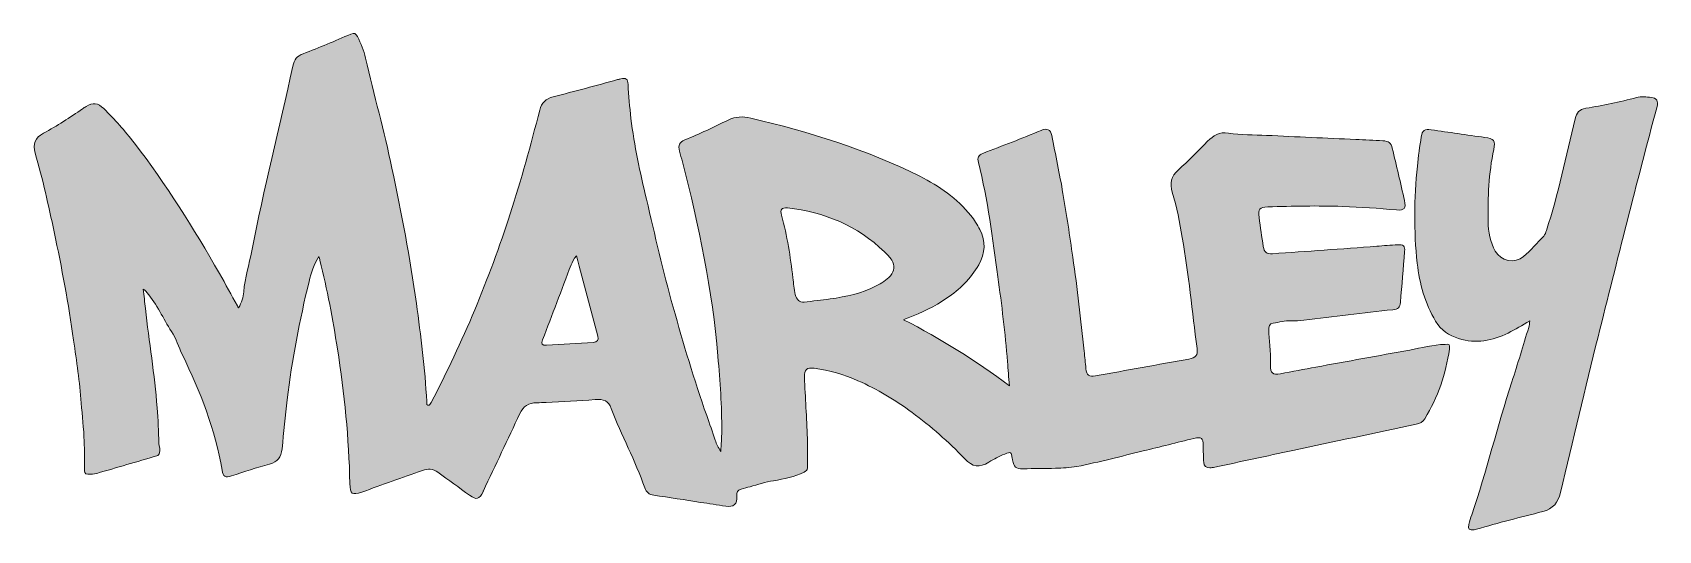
# Model space of a CAD drawing. Extents: x 554 to 1320, y -1319 to -568.
# Drawn here: x 554 to 1319, y -1319 to -1085 of the extents above; entities that cross this region are included whole.
import ezdxf

# ---------------------------------------------------------------- set-up
doc = ezdxf.new("R2010")
doc.units = 0
doc.header["$MEASUREMENT"] = 0
doc.layers.add('Layer 1', color=7, linetype='Continuous')

# ---------------------------------------------------------------- blocks, each defined once
blk = doc.blocks.new('block 5')
at = {"layer": 'Layer 1', "true_color": 0x5fb848}
h = blk.add_hatch(color=85, dxfattribs=at)
h.dxf.hatch_style = 2
edge = h.paths.add_edge_path()
edge.add_spline(control_points=[(605.97, -1205.74), (606.32, -1208.88), (606.63, -1211.86), (606.96, -1214.83), (608.69, -1230.41), (611.24, -1245.89), (612.49, -1261.52), (612.94, -1267.11), (613.13, -1272.72), (613.34, -1278.33), (613.4, -1279.79), (614.04, -1281.2), (613.59, -1282.73), (613.36, -1283.52), (613.06, -1283.93), (612.29, -1284.15), (602.88, -1286.9), (593.5, -1289.7), (584.08, -1292.39), (582.75, -1292.78), (581.28, -1292.74), (579.88, -1292.78), (578.26, -1292.82), (578.27, -1291.54), (578.26, -1290.45), (578.2, -1286.06), (578.3, -1281.66), (578.15, -1277.28), (577.94, -1271.28), (577.21, -1265.32), (576.77, -1259.34), (576.04, -1249.42), (574.54, -1239.61), (573.17, -1229.78), (570.8, -1212.66), (567.61, -1195.68), (564.02, -1178.77), (561.39, -1166.35), (558.62, -1153.97), (555.12, -1141.75), (553.85, -1137.31), (555.03, -1134.56), (559.04, -1132.37), (565.38, -1128.89), (571.42, -1124.92), (577.4, -1120.87), (577.93, -1120.5), (578.47, -1120.14), (579.02, -1119.81), (582.35, -1117.81), (584.57, -1118.06), (587.36, -1120.78), (592.54, -1125.84), (597.31, -1131.27), (601.74, -1137), (616.73, -1156.39), (629.59, -1177.18), (641.78, -1198.4), (644.67, -1203.43), (647.39, -1208.55), (650.19, -1213.63), (650.34, -1213.9), (650.54, -1214.15), (650.79, -1214.52), (652.24, -1212.11), (652.96, -1209.58), (653.17, -1206.97), (653.69, -1200.37), (655.76, -1194.09), (657, -1187.64), (662.62, -1158.52), (670.05, -1129.8), (676.29, -1100.83), (676.98, -1097.65), (678.21, -1096.08), (681.2, -1094.95), (688.73, -1092.1), (696.14, -1088.93), (703.53, -1085.73), (705.25, -1084.98), (705.98, -1085.47), (706.69, -1086.9), (708.3, -1090.13), (709.66, -1093.43), (710.49, -1096.99), (714.53, -1114.31), (719.24, -1131.47), (722.92, -1148.88), (727.37, -1169.95), (731.43, -1191.09), (734.39, -1212.43), (736.52, -1227.77), (738.43, -1243.13), (739.29, -1258.6), (739.32, -1259.16), (738.96, -1260.05), (739.83, -1260.26), (740.68, -1260.46), (741, -1259.72), (741.34, -1259.07), (756.33, -1230.59), (768.61, -1200.96), (778.53, -1170.36), (783.76, -1154.23), (788.19, -1137.87), (792.45, -1121.46), (793.34, -1118.03), (795.29, -1116.13), (798.77, -1115.25), (808.89, -1112.68), (818.95, -1109.87), (829.03, -1107.16), (829.53, -1107.03), (830.02, -1106.88), (830.53, -1106.77), (833.02, -1106.18), (833.85, -1106.81), (833.98, -1109.38), (834.27, -1114.73), (834.69, -1120.06), (835.34, -1125.38), (836.91, -1138.2), (839.61, -1150.81), (842.6, -1163.35), (846.65, -1180.34), (850.46, -1197.4), (855.19, -1214.2), (860, -1231.31), (864.99, -1248.38), (870.96, -1265.15), (872.34, -1269.03), (873.68, -1272.93), (875.01, -1276.84), (875.59, -1278.56), (876.37, -1280.18), (877.63, -1282.06), (877.78, -1278.69), (878.02, -1275.68), (878.03, -1272.67), (878.11, -1260.86), (877.24, -1249.1), (876.25, -1237.33), (873.62, -1206.28), (867.35, -1175.92), (859.53, -1145.84), (859.09, -1144.15), (858.59, -1142.48), (858.17, -1140.79), (857.48, -1138.02), (858.09, -1136.62), (860.7, -1135.53), (867.61, -1132.66), (874.38, -1129.48), (881.08, -1126.15), (884.46, -1124.47), (888.08, -1124.37), (891.67, -1125.23), (919.08, -1131.73), (945.9, -1139.96), (971.19, -1152.61), (980.4, -1157.21), (988.69, -1163.06), (995.26, -1171.11), (996.9, -1173.12), (998.14, -1175.38), (999.37, -1177.66), (1002.41, -1183.3), (1001.98, -1188.77), (998.92, -1194.25), (995.24, -1200.84), (989.96, -1205.85), (983.8, -1210.04), (978.17, -1213.88), (972.07, -1216.77), (965.73, -1219.22), (965.14, -1219.45), (964.55, -1219.69), (963.53, -1220.09), (981.1, -1229.09), (997.47, -1239.35), (1013.35, -1251.17), (1013.02, -1247.11), (1012.74, -1243.49), (1012.45, -1239.86), (1011.39, -1226.49), (1009.74, -1213.17), (1007.91, -1199.88), (1005.43, -1181.87), (1003.23, -1163.81), (998.79, -1146.13), (998.2, -1143.76), (998.7, -1142.74), (1000.89, -1141.86), (1009.98, -1138.21), (1019.22, -1134.94), (1028.22, -1131.05), (1031.04, -1129.82), (1032.77, -1130.73), (1033.28, -1133.39), (1035.05, -1142.5), (1036.97, -1151.58), (1038.54, -1160.73), (1040.26, -1170.68), (1041.71, -1180.68), (1043.18, -1190.68), (1045.32, -1205.36), (1046.81, -1220.13), (1048.5, -1234.86), (1048.82, -1237.62), (1049.09, -1240.38), (1049.36, -1243.14), (1049.67, -1246.24), (1050.8, -1247.09), (1053.81, -1246.55), (1068.46, -1243.89), (1083.12, -1241.25), (1097.77, -1238.62), (1101.06, -1238.03), (1102.07, -1236.86), (1101.64, -1233.62), (1099.34, -1216.23), (1097.64, -1198.75), (1094.66, -1181.46), (1093.42, -1174.3), (1092.16, -1167.09), (1089.97, -1160.13), (1088.67, -1155.99), (1089.43, -1152.7), (1092.74, -1149.7), (1097.51, -1145.36), (1102.07, -1140.78), (1106.6, -1136.18), (1109.34, -1133.41), (1111.95, -1131.62), (1116.39, -1132.35), (1122.27, -1133.3), (1128.34, -1133.1), (1134.34, -1133.38), (1148.32, -1134.03), (1162.3, -1134.67), (1176.28, -1135.32), (1180.54, -1135.52), (1184.79, -1135.72), (1189.04, -1135.93), (1191.66, -1136.06), (1192.88, -1136.94), (1193.47, -1139.41), (1195.41, -1147.62), (1197.34, -1155.84), (1199.19, -1164.08), (1200.01, -1167.74), (1199.19, -1168.77), (1195.4, -1168.45), (1186.98, -1167.73), (1178.56, -1167.1), (1170.1, -1166.81), (1158.35, -1166.41), (1146.61, -1166.65), (1134.87, -1167.01), (1130.93, -1167.14), (1130.28, -1167.98), (1130.79, -1171.94), (1131.37, -1176.55), (1132.06, -1181.14), (1132.78, -1185.72), (1133.17, -1188.26), (1134.37, -1189.24), (1137.09, -1189.06), (1145.2, -1188.55), (1153.31, -1187.95), (1161.41, -1187.36), (1169.65, -1186.77), (1177.89, -1186.15), (1186.12, -1185.54), (1189.4, -1185.3), (1192.68, -1185), (1195.96, -1184.82), (1198.69, -1184.67), (1199.45, -1185.38), (1199.25, -1188.02), (1198.64, -1195.99), (1197.97, -1203.96), (1197.27, -1211.93), (1197.05, -1214.45), (1196.25, -1215.08), (1193.72, -1215.38), (1179.75, -1217.01), (1165.79, -1218.68), (1151.82, -1220.3), (1149.84, -1220.53), (1147.83, -1220.7), (1145.84, -1220.61), (1142.96, -1220.48), (1140.24, -1221.4), (1137.43, -1221.67), (1135.56, -1221.85), (1135.27, -1223.55), (1135.33, -1225.09), (1135.44, -1227.67), (1135.64, -1230.24), (1135.89, -1232.81), (1136.18, -1235.71), (1136.21, -1238.61), (1136.16, -1241.51), (1136.1, -1245.25), (1137.13, -1246.19), (1140.79, -1245.51), (1146.38, -1244.49), (1151.95, -1243.41), (1157.53, -1242.39), (1172.24, -1239.71), (1186.95, -1237.04), (1201.66, -1234.36), (1207.18, -1233.35), (1212.62, -1231.92), (1218.26, -1231.7), (1220.54, -1231.61), (1220.61, -1231.63), (1220.3, -1233.9), (1218.7, -1245.62), (1214.87, -1256.55), (1208.77, -1266.69), (1207.83, -1268.26), (1206.42, -1268.95), (1204.69, -1269.31), (1185.33, -1273.4), (1165.97, -1277.51), (1146.61, -1281.63), (1134.38, -1284.24), (1122.16, -1286.88), (1109.93, -1289.49), (1109.18, -1289.65), (1108.4, -1289.74), (1107.64, -1289.76), (1105.96, -1289.81), (1104.89, -1288.98), (1104.77, -1287.29), (1104.6, -1284.65), (1104.53, -1282.01), (1104.48, -1279.36), (1104.42, -1275.71), (1103.75, -1275.11), (1100.17, -1275.97), (1092.21, -1277.89), (1084.28, -1279.91), (1076.32, -1281.83), (1065.92, -1284.35), (1055.59, -1287.12), (1045.08, -1289.18), (1041.77, -1289.82), (1038.41, -1289.86), (1035.06, -1289.98), (1029.97, -1290.16), (1024.87, -1290.17), (1019.77, -1290.22), (1016.34, -1290.25), (1015.53, -1289.54), (1014.87, -1286.11), (1014.82, -1285.85), (1014.77, -1285.6), (1014.72, -1285.35), (1014.12, -1282.23), (1014.11, -1282.2), (1011.13, -1283.3), (1008.52, -1284.26), (1006.13, -1285.67), (1003.75, -1287.1), (999.01, -1289.94), (996.16, -1289.5), (992.28, -1285.47), (984.64, -1277.56), (976.46, -1270.27), (967.59, -1263.76), (959.6, -1257.9), (951.15, -1252.72), (942.09, -1248.82), (935.57, -1246.01), (928.68, -1243.82), (921.52, -1242.94), (917.99, -1242.51), (916.79, -1243.58), (916.94, -1247.08), (917.36, -1256.67), (917.95, -1266.27), (918.32, -1275.87), (918.5, -1280.51), (918.33, -1285.16), (918.36, -1289.81), (918.36, -1290.91), (917.72, -1291.35), (916.84, -1291.77), (912.25, -1293.96), (907.36, -1295.09), (902.37, -1295.84), (898.6, -1296.42), (895.01, -1297.71), (891.34, -1298.69), (889.98, -1299.06), (888.61, -1299.44), (887.25, -1299.8), (885.51, -1300.26), (884.87, -1301.39), (885.08, -1303.13), (885.52, -1306.82), (883.68, -1308.47), (879.92, -1307.86), (875.97, -1307.23), (872.02, -1306.64), (868.07, -1306.04), (860.74, -1304.92), (853.41, -1303.77), (846.08, -1302.7), (843.9, -1302.38), (842.54, -1301.22), (841.85, -1299.23), (837.39, -1286.43), (830.87, -1274.49), (826.03, -1261.84), (824.7, -1258.39), (822.64, -1257.29), (818.43, -1257.67), (810.79, -1258.37), (803.12, -1258.73), (795.45, -1259.05), (793.97, -1259.11), (792.48, -1259.17), (791, -1259.16), (787.22, -1259.13), (784.68, -1260.91), (783.09, -1264.29), (777.39, -1276.43), (771.65, -1288.55), (765.92, -1300.67), (765.87, -1300.79), (765.82, -1300.9), (765.76, -1301.02), (764.01, -1304.75), (762.73, -1305.07), (759.43, -1302.68), (754.46, -1299.08), (749.46, -1295.53), (744.54, -1291.89), (742.2, -1290.16), (739.79, -1290.14), (737.21, -1291.06), (727.74, -1294.44), (718.27, -1297.8), (708.8, -1301.18), (704.22, -1302.82), (703.21, -1302.1), (703.11, -1297.18), (702.7, -1275.93), (700.57, -1254.83), (697.28, -1233.84), (695.09, -1219.82), (692.46, -1205.89), (689.03, -1192.12), (688.9, -1191.62), (688.75, -1191.14), (688.53, -1190.39), (686.09, -1194.11), (684.97, -1198.05), (683.98, -1202.05), (679.44, -1220.41), (675.95, -1238.96), (673.62, -1257.73), (672.67, -1265.41), (672, -1273.12), (671.23, -1280.83), (670.82, -1284.88), (669.26, -1286.99), (665.37, -1288.04), (659.32, -1289.67), (653.39, -1291.65), (647.45, -1293.59), (644.53, -1294.54), (643.54, -1293.98), (643.02, -1290.94), (639.76, -1271.82), (632.8, -1253.97), (624.32, -1236.65), (622.54, -1233.01), (621.47, -1229.04), (619.22, -1225.62), (615.26, -1219.59), (612.38, -1212.87), (607.69, -1207.31), (607.25, -1206.78), (606.94, -1206.12), (605.97, -1205.74)], knot_values=[0, 0, 0, 0, 1, 1, 1, 2, 2, 2, 3, 3, 3, 4, 4, 4, 5, 5, 5, 6, 6, 6, 7, 7, 7, 8, 8, 8, 9, 9, 9, 10, 10, 10, 11, 11, 11, 12, 12, 12, 13, 13, 13, 14, 14, 14, 15, 15, 15, 16, 16, 16, 17, 17, 17, 18, 18, 18, 19, 19, 19, 20, 20, 20, 21, 21, 21, 22, 22, 22, 23, 23, 23, 24, 24, 24, 25, 25, 25, 26, 26, 26, 27, 27, 27, 28, 28, 28, 29, 29, 29, 30, 30, 30, 31, 31, 31, 32, 32, 32, 33, 33, 33, 34, 34, 34, 35, 35, 35, 36, 36, 36, 37, 37, 37, 38, 38, 38, 39, 39, 39, 40, 40, 40, 41, 41, 41, 42, 42, 42, 43, 43, 43, 44, 44, 44, 45, 45, 45, 46, 46, 46, 47, 47, 47, 48, 48, 48, 49, 49, 49, 50, 50, 50, 51, 51, 51, 52, 52, 52, 53, 53, 53, 54, 54, 54, 55, 55, 55, 56, 56, 56, 57, 57, 57, 58, 58, 58, 59, 59, 59, 60, 60, 60, 61, 61, 61, 62, 62, 62, 63, 63, 63, 64, 64, 64, 65, 65, 65, 66, 66, 66, 67, 67, 67, 68, 68, 68, 69, 69, 69, 70, 70, 70, 71, 71, 71, 72, 72, 72, 73, 73, 73, 74, 74, 74, 75, 75, 75, 76, 76, 76, 77, 77, 77, 78, 78, 78, 79, 79, 79, 80, 80, 80, 81, 81, 81, 82, 82, 82, 83, 83, 83, 84, 84, 84, 85, 85, 85, 86, 86, 86, 87, 87, 87, 88, 88, 88, 89, 89, 89, 90, 90, 90, 91, 91, 91, 92, 92, 92, 93, 93, 93, 94, 94, 94, 95, 95, 95, 96, 96, 96, 97, 97, 97, 98, 98, 98, 99, 99, 99, 100, 100, 100, 101, 101, 101, 102, 102, 102, 103, 103, 103, 104, 104, 104, 105, 105, 105, 106, 106, 106, 107, 107, 107, 108, 108, 108, 109, 109, 109, 110, 110, 110, 111, 111, 111, 112, 112, 112, 113, 113, 113, 114, 114, 114, 115, 115, 115, 116, 116, 116, 117, 117, 117, 118, 118, 118, 119, 119, 119, 120, 120, 120, 121, 121, 121, 122, 122, 122, 123, 123, 123, 124, 124, 124, 125, 125, 125, 126, 126, 126, 127, 127, 127, 128, 128, 128, 129, 129, 129, 130, 130, 130, 131, 131, 131, 132, 132, 132, 133, 133, 133, 134, 134, 134, 135, 135, 135, 136, 136, 136, 137, 137, 137, 138, 138, 138, 139, 139, 139, 140, 140, 140, 141, 141, 141, 142, 142, 142, 143, 143, 143, 144, 144, 144, 145, 145, 145, 146, 146, 146, 147, 147, 147, 148, 148, 148, 149, 149, 149, 150, 150, 150, 151, 151, 151, 152, 152, 152, 153, 153, 153, 154, 154, 154, 155, 155, 155, 156, 156, 156, 157, 157, 157, 158, 158, 158, 159, 159, 159, 160, 160, 160, 161, 161, 161, 162, 162, 162, 163, 163, 163, 163], degree=3, periodic=1)
edge = h.paths.add_edge_path()
edge.add_spline(control_points=[(916.75, -1211.83), (920.85, -1211.33), (924.95, -1210.91), (929.03, -1210.32), (936.51, -1209.25), (943.88, -1207.71), (950.67, -1204.19), (953.13, -1202.91), (955.57, -1201.56), (957.4, -1199.4), (959.38, -1197.05), (959.56, -1194.73), (958, -1192.09), (957.1, -1190.57), (955.83, -1189.37), (954.58, -1188.16), (941.81, -1175.88), (926.43, -1169.39), (908.95, -1167.54), (906.25, -1167.25), (905.41, -1168.25), (906.18, -1170.98), (908.89, -1180.62), (910.29, -1190.5), (911.49, -1200.42), (911.81, -1203.04), (912.1, -1205.67), (912.64, -1208.25), (913.17, -1210.77), (914.59, -1211.85), (916.75, -1211.83)], knot_values=[0, 0, 0, 0, 1, 1, 1, 2, 2, 2, 3, 3, 3, 4, 4, 4, 5, 5, 5, 6, 6, 6, 7, 7, 7, 8, 8, 8, 9, 9, 9, 10, 10, 10, 10], degree=3, periodic=1)
edge = h.paths.add_edge_path()
edge.add_spline(control_points=[(809.68, -1190.07), (808.36, -1191.54), (807.73, -1192.92), (807.18, -1194.35), (802.72, -1206.08), (798.25, -1217.81), (793.79, -1229.54), (793.03, -1231.54), (793.42, -1232.19), (795.61, -1232.08), (802.94, -1231.71), (810.28, -1231.28), (817.61, -1230.8), (819.6, -1230.67), (820.23, -1229.69), (819.73, -1227.8), (816.43, -1215.37), (813.11, -1202.94), (809.68, -1190.07)], knot_values=[0, 0, 0, 0, 1, 1, 1, 2, 2, 2, 3, 3, 3, 4, 4, 4, 5, 5, 5, 6, 6, 6, 6], degree=3, periodic=1)
h = blk.add_hatch(color=85, dxfattribs=at)
h.dxf.hatch_style = 2
edge = h.paths.add_edge_path()
edge.add_spline(control_points=[(1258.09, -1220.69), (1254.64, -1222.71), (1251.42, -1224.71), (1248.01, -1226.36), (1240.51, -1229.99), (1232.78, -1231.65), (1224.62, -1228.94), (1220.16, -1227.45), (1216.46, -1225.21), (1213.85, -1220.8), (1208.85, -1212.32), (1206.25, -1203.22), (1205.18, -1193.58), (1203.48, -1178.32), (1203.74, -1163.05), (1205.25, -1147.8), (1205.7, -1143.18), (1206.37, -1138.58), (1207.08, -1133.99), (1207.52, -1131.09), (1208.78, -1130.32), (1211.67, -1130.74), (1220.1, -1131.95), (1228.52, -1133.15), (1236.95, -1134.35), (1241.26, -1134.97), (1242.04, -1135.84), (1241.17, -1140.03), (1238.83, -1151.22), (1238.28, -1162.53), (1238.53, -1173.91), (1238.64, -1178.82), (1239.5, -1183.5), (1241.88, -1187.86), (1244.48, -1192.61), (1251.05, -1193.89), (1255.19, -1190.39), (1258.65, -1187.46), (1261.62, -1184.04), (1264.68, -1180.73), (1265.37, -1179.98), (1265.63, -1179.06), (1265.93, -1178.14), (1271.6, -1160.91), (1275.26, -1143.17), (1279.51, -1125.57), (1280.2, -1122.7), (1281.44, -1121.13), (1284.49, -1120.62), (1292.5, -1119.29), (1300.45, -1117.65), (1308.31, -1115.62), (1310.61, -1115.03), (1312.94, -1115.25), (1315.23, -1115.48), (1317.8, -1115.74), (1318.66, -1117.26), (1317.97, -1119.86), (1308.39, -1155.86), (1299.29, -1191.97), (1290.25, -1228.1), (1284.15, -1252.48), (1278.3, -1276.91), (1272.64, -1301.39), (1271.54, -1306.11), (1269.06, -1309.1), (1264.21, -1310.37), (1253.81, -1313.11), (1243.34, -1315.61), (1233.04, -1318.73), (1232.67, -1318.84), (1232.28, -1318.88), (1231.9, -1318.93), (1229.65, -1319.27), (1229.04, -1318.67), (1229.53, -1316.39), (1229.85, -1314.88), (1230.3, -1313.4), (1230.8, -1311.93), (1237.78, -1291.29), (1242.99, -1270.12), (1249.69, -1249.39), (1252.45, -1240.87), (1254.99, -1232.28), (1257.65, -1223.73), (1257.93, -1222.81), (1258.11, -1221.89), (1258.09, -1220.69)], knot_values=[0, 0, 0, 0, 1, 1, 1, 2, 2, 2, 3, 3, 3, 4, 4, 4, 5, 5, 5, 6, 6, 6, 7, 7, 7, 8, 8, 8, 9, 9, 9, 10, 10, 10, 11, 11, 11, 12, 12, 12, 13, 13, 13, 14, 14, 14, 15, 15, 15, 16, 16, 16, 17, 17, 17, 18, 18, 18, 19, 19, 19, 20, 20, 20, 21, 21, 21, 22, 22, 22, 23, 23, 23, 24, 24, 24, 25, 25, 25, 26, 26, 26, 27, 27, 27, 28, 28, 28, 29, 29, 29, 29], degree=3, periodic=1)
at = {"layer": 'Layer 1', "lineweight": 0}
for points, knots in [([(605.97, -1205.74), (606.32, -1208.88), (606.63, -1211.86), (606.96, -1214.83), (608.69, -1230.41), (611.24, -1245.89), (612.49, -1261.52), (612.94, -1267.11), (613.13, -1272.72), (613.34, -1278.33), (613.4, -1279.79), (614.04, -1281.2), (613.59, -1282.73), (613.36, -1283.52), (613.06, -1283.93), (612.29, -1284.15), (602.88, -1286.9), (593.5, -1289.7), (584.08, -1292.39), (582.75, -1292.78), (581.28, -1292.74), (579.88, -1292.78), (578.26, -1292.82), (578.27, -1291.54), (578.26, -1290.45), (578.2, -1286.06), (578.3, -1281.66), (578.15, -1277.28), (577.94, -1271.28), (577.21, -1265.32), (576.77, -1259.34), (576.04, -1249.42), (574.54, -1239.61), (573.17, -1229.78), (570.8, -1212.66), (567.61, -1195.68), (564.02, -1178.77), (561.39, -1166.35), (558.62, -1153.97), (555.12, -1141.75), (553.85, -1137.31), (555.03, -1134.56), (559.04, -1132.37), (565.38, -1128.89), (571.42, -1124.92), (577.4, -1120.87), (577.93, -1120.5), (578.47, -1120.14), (579.02, -1119.81), (582.35, -1117.81), (584.57, -1118.06), (587.36, -1120.78), (592.54, -1125.84), (597.31, -1131.27), (601.74, -1137), (616.73, -1156.39), (629.59, -1177.18), (641.78, -1198.4), (644.67, -1203.43), (647.39, -1208.55), (650.19, -1213.63), (650.34, -1213.9), (650.54, -1214.15), (650.79, -1214.52), (652.24, -1212.11), (652.96, -1209.58), (653.17, -1206.97), (653.69, -1200.37), (655.76, -1194.09), (657, -1187.64), (662.62, -1158.52), (670.05, -1129.8), (676.29, -1100.83), (676.98, -1097.65), (678.21, -1096.08), (681.2, -1094.95), (688.73, -1092.1), (696.14, -1088.93), (703.53, -1085.73), (705.25, -1084.98), (705.98, -1085.47), (706.69, -1086.9), (708.3, -1090.13), (709.66, -1093.43), (710.49, -1096.99), (714.53, -1114.31), (719.24, -1131.47), (722.92, -1148.88), (727.37, -1169.95), (731.43, -1191.09), (734.39, -1212.43), (736.52, -1227.77), (738.43, -1243.13), (739.29, -1258.6), (739.32, -1259.16), (738.96, -1260.05), (739.83, -1260.26), (740.68, -1260.46), (741, -1259.72), (741.34, -1259.07), (756.33, -1230.59), (768.61, -1200.96), (778.53, -1170.36), (783.76, -1154.23), (788.19, -1137.87), (792.45, -1121.46), (793.34, -1118.03), (795.29, -1116.13), (798.77, -1115.25), (808.89, -1112.68), (818.95, -1109.87), (829.03, -1107.16), (829.53, -1107.03), (830.02, -1106.88), (830.53, -1106.77), (833.02, -1106.18), (833.85, -1106.81), (833.98, -1109.38), (834.27, -1114.73), (834.69, -1120.06), (835.34, -1125.38), (836.91, -1138.2), (839.61, -1150.81), (842.6, -1163.35), (846.65, -1180.34), (850.46, -1197.4), (855.19, -1214.2), (860, -1231.31), (864.99, -1248.38), (870.96, -1265.15), (872.34, -1269.03), (873.68, -1272.93), (875.01, -1276.84), (875.59, -1278.56), (876.37, -1280.18), (877.63, -1282.06), (877.78, -1278.69), (878.02, -1275.68), (878.03, -1272.67), (878.11, -1260.86), (877.24, -1249.1), (876.25, -1237.33), (873.62, -1206.28), (867.35, -1175.92), (859.53, -1145.84), (859.09, -1144.15), (858.59, -1142.48), (858.17, -1140.79), (857.48, -1138.02), (858.09, -1136.62), (860.7, -1135.53), (867.61, -1132.66), (874.38, -1129.48), (881.08, -1126.15), (884.46, -1124.47), (888.08, -1124.37), (891.67, -1125.23), (919.08, -1131.73), (945.9, -1139.96), (971.19, -1152.61), (980.4, -1157.21), (988.69, -1163.06), (995.26, -1171.11), (996.9, -1173.12), (998.14, -1175.38), (999.37, -1177.66), (1002.41, -1183.3), (1001.98, -1188.77), (998.92, -1194.25), (995.24, -1200.84), (989.96, -1205.85), (983.8, -1210.04), (978.17, -1213.88), (972.07, -1216.77), (965.73, -1219.22), (965.14, -1219.45), (964.55, -1219.69), (963.53, -1220.09), (981.1, -1229.09), (997.47, -1239.35), (1013.35, -1251.17), (1013.02, -1247.11), (1012.74, -1243.49), (1012.45, -1239.86), (1011.39, -1226.49), (1009.74, -1213.17), (1007.91, -1199.88), (1005.43, -1181.87), (1003.23, -1163.81), (998.79, -1146.13), (998.2, -1143.76), (998.7, -1142.74), (1000.89, -1141.86), (1009.98, -1138.21), (1019.22, -1134.94), (1028.22, -1131.05), (1031.04, -1129.82), (1032.77, -1130.73), (1033.28, -1133.39), (1035.05, -1142.5), (1036.97, -1151.58), (1038.54, -1160.73), (1040.26, -1170.68), (1041.71, -1180.68), (1043.18, -1190.68), (1045.32, -1205.36), (1046.81, -1220.13), (1048.5, -1234.86), (1048.82, -1237.62), (1049.09, -1240.38), (1049.36, -1243.14), (1049.67, -1246.24), (1050.8, -1247.09), (1053.81, -1246.55), (1068.46, -1243.89), (1083.12, -1241.25), (1097.77, -1238.62), (1101.06, -1238.03), (1102.07, -1236.86), (1101.64, -1233.62), (1099.34, -1216.23), (1097.64, -1198.75), (1094.66, -1181.46), (1093.42, -1174.3), (1092.16, -1167.09), (1089.97, -1160.13), (1088.67, -1155.99), (1089.43, -1152.7), (1092.74, -1149.7), (1097.51, -1145.36), (1102.07, -1140.78), (1106.6, -1136.18), (1109.34, -1133.41), (1111.95, -1131.62), (1116.39, -1132.35), (1122.27, -1133.3), (1128.34, -1133.1), (1134.34, -1133.38), (1148.32, -1134.03), (1162.3, -1134.67), (1176.28, -1135.32), (1180.54, -1135.52), (1184.79, -1135.72), (1189.04, -1135.93), (1191.66, -1136.06), (1192.88, -1136.94), (1193.47, -1139.41), (1195.41, -1147.62), (1197.34, -1155.84), (1199.19, -1164.08), (1200.01, -1167.74), (1199.19, -1168.77), (1195.4, -1168.45), (1186.98, -1167.73), (1178.56, -1167.1), (1170.1, -1166.81), (1158.35, -1166.41), (1146.61, -1166.65), (1134.87, -1167.01), (1130.93, -1167.14), (1130.28, -1167.98), (1130.79, -1171.94), (1131.37, -1176.55), (1132.06, -1181.14), (1132.78, -1185.72), (1133.17, -1188.26), (1134.37, -1189.24), (1137.09, -1189.06), (1145.2, -1188.55), (1153.31, -1187.95), (1161.41, -1187.36), (1169.65, -1186.77), (1177.89, -1186.15), (1186.12, -1185.54), (1189.4, -1185.3), (1192.68, -1185), (1195.96, -1184.82), (1198.69, -1184.67), (1199.45, -1185.38), (1199.25, -1188.02), (1198.64, -1195.99), (1197.97, -1203.96), (1197.27, -1211.93), (1197.05, -1214.45), (1196.25, -1215.08), (1193.72, -1215.38), (1179.75, -1217.01), (1165.79, -1218.68), (1151.82, -1220.3), (1149.84, -1220.53), (1147.83, -1220.7), (1145.84, -1220.61), (1142.96, -1220.48), (1140.24, -1221.4), (1137.43, -1221.67), (1135.56, -1221.85), (1135.27, -1223.55), (1135.33, -1225.09), (1135.44, -1227.67), (1135.64, -1230.24), (1135.89, -1232.81), (1136.18, -1235.71), (1136.21, -1238.61), (1136.16, -1241.51), (1136.1, -1245.25), (1137.13, -1246.19), (1140.79, -1245.51), (1146.38, -1244.49), (1151.95, -1243.41), (1157.53, -1242.39), (1172.24, -1239.71), (1186.95, -1237.04), (1201.66, -1234.36), (1207.18, -1233.35), (1212.62, -1231.92), (1218.26, -1231.7), (1220.54, -1231.61), (1220.61, -1231.63), (1220.3, -1233.9), (1218.7, -1245.62), (1214.87, -1256.55), (1208.77, -1266.69), (1207.83, -1268.26), (1206.42, -1268.95), (1204.69, -1269.31), (1185.33, -1273.4), (1165.97, -1277.51), (1146.61, -1281.63), (1134.38, -1284.24), (1122.16, -1286.88), (1109.93, -1289.49), (1109.18, -1289.65), (1108.4, -1289.74), (1107.64, -1289.76), (1105.96, -1289.81), (1104.89, -1288.98), (1104.77, -1287.29), (1104.6, -1284.65), (1104.53, -1282.01), (1104.48, -1279.36), (1104.42, -1275.71), (1103.75, -1275.11), (1100.17, -1275.97), (1092.21, -1277.89), (1084.28, -1279.91), (1076.32, -1281.83), (1065.92, -1284.35), (1055.59, -1287.12), (1045.08, -1289.18), (1041.77, -1289.82), (1038.41, -1289.86), (1035.06, -1289.98), (1029.97, -1290.16), (1024.87, -1290.17), (1019.77, -1290.22), (1016.34, -1290.25), (1015.53, -1289.54), (1014.87, -1286.11), (1014.82, -1285.85), (1014.77, -1285.6), (1014.72, -1285.35), (1014.12, -1282.23), (1014.11, -1282.2), (1011.13, -1283.3), (1008.52, -1284.26), (1006.13, -1285.67), (1003.75, -1287.1), (999.01, -1289.94), (996.16, -1289.5), (992.28, -1285.47), (984.64, -1277.56), (976.46, -1270.27), (967.59, -1263.76), (959.6, -1257.9), (951.15, -1252.72), (942.09, -1248.82), (935.57, -1246.01), (928.68, -1243.82), (921.52, -1242.94), (917.99, -1242.51), (916.79, -1243.58), (916.94, -1247.08), (917.36, -1256.67), (917.95, -1266.27), (918.32, -1275.87), (918.5, -1280.51), (918.33, -1285.16), (918.36, -1289.81), (918.36, -1290.91), (917.72, -1291.35), (916.84, -1291.77), (912.25, -1293.96), (907.36, -1295.09), (902.37, -1295.84), (898.6, -1296.42), (895.01, -1297.71), (891.34, -1298.69), (889.98, -1299.06), (888.61, -1299.44), (887.25, -1299.8), (885.51, -1300.26), (884.87, -1301.39), (885.08, -1303.13), (885.52, -1306.82), (883.68, -1308.47), (879.92, -1307.86), (875.97, -1307.23), (872.02, -1306.64), (868.07, -1306.04), (860.74, -1304.92), (853.41, -1303.77), (846.08, -1302.7), (843.9, -1302.38), (842.54, -1301.22), (841.85, -1299.23), (837.39, -1286.43), (830.87, -1274.49), (826.03, -1261.84), (824.7, -1258.39), (822.64, -1257.29), (818.43, -1257.67), (810.79, -1258.37), (803.12, -1258.73), (795.45, -1259.05), (793.97, -1259.11), (792.48, -1259.17), (791, -1259.16), (787.22, -1259.13), (784.68, -1260.91), (783.09, -1264.29), (777.39, -1276.43), (771.65, -1288.55), (765.92, -1300.67), (765.87, -1300.79), (765.82, -1300.9), (765.76, -1301.02), (764.01, -1304.75), (762.73, -1305.07), (759.43, -1302.68), (754.46, -1299.08), (749.46, -1295.53), (744.54, -1291.89), (742.2, -1290.16), (739.79, -1290.14), (737.21, -1291.06), (727.74, -1294.44), (718.27, -1297.8), (708.8, -1301.18), (704.22, -1302.82), (703.21, -1302.1), (703.11, -1297.18), (702.7, -1275.93), (700.57, -1254.83), (697.28, -1233.84), (695.09, -1219.82), (692.46, -1205.89), (689.03, -1192.12), (688.9, -1191.62), (688.75, -1191.14), (688.53, -1190.39), (686.09, -1194.11), (684.97, -1198.05), (683.98, -1202.05), (679.44, -1220.41), (675.95, -1238.96), (673.62, -1257.73), (672.67, -1265.41), (672, -1273.12), (671.23, -1280.83), (670.82, -1284.88), (669.26, -1286.99), (665.37, -1288.04), (659.32, -1289.67), (653.39, -1291.65), (647.45, -1293.59), (644.53, -1294.54), (643.54, -1293.98), (643.02, -1290.94), (639.76, -1271.82), (632.8, -1253.97), (624.32, -1236.65), (622.54, -1233.01), (621.47, -1229.04), (619.22, -1225.62), (615.26, -1219.59), (612.38, -1212.87), (607.69, -1207.31), (607.25, -1206.78), (606.94, -1206.12), (605.97, -1205.74)], [0, 0, 0, 0, 1, 1, 1, 2, 2, 2, 3, 3, 3, 4, 4, 4, 5, 5, 5, 6, 6, 6, 7, 7, 7, 8, 8, 8, 9, 9, 9, 10, 10, 10, 11, 11, 11, 12, 12, 12, 13, 13, 13, 14, 14, 14, 15, 15, 15, 16, 16, 16, 17, 17, 17, 18, 18, 18, 19, 19, 19, 20, 20, 20, 21, 21, 21, 22, 22, 22, 23, 23, 23, 24, 24, 24, 25, 25, 25, 26, 26, 26, 27, 27, 27, 28, 28, 28, 29, 29, 29, 30, 30, 30, 31, 31, 31, 32, 32, 32, 33, 33, 33, 34, 34, 34, 35, 35, 35, 36, 36, 36, 37, 37, 37, 38, 38, 38, 39, 39, 39, 40, 40, 40, 41, 41, 41, 42, 42, 42, 43, 43, 43, 44, 44, 44, 45, 45, 45, 46, 46, 46, 47, 47, 47, 48, 48, 48, 49, 49, 49, 50, 50, 50, 51, 51, 51, 52, 52, 52, 53, 53, 53, 54, 54, 54, 55, 55, 55, 56, 56, 56, 57, 57, 57, 58, 58, 58, 59, 59, 59, 60, 60, 60, 61, 61, 61, 62, 62, 62, 63, 63, 63, 64, 64, 64, 65, 65, 65, 66, 66, 66, 67, 67, 67, 68, 68, 68, 69, 69, 69, 70, 70, 70, 71, 71, 71, 72, 72, 72, 73, 73, 73, 74, 74, 74, 75, 75, 75, 76, 76, 76, 77, 77, 77, 78, 78, 78, 79, 79, 79, 80, 80, 80, 81, 81, 81, 82, 82, 82, 83, 83, 83, 84, 84, 84, 85, 85, 85, 86, 86, 86, 87, 87, 87, 88, 88, 88, 89, 89, 89, 90, 90, 90, 91, 91, 91, 92, 92, 92, 93, 93, 93, 94, 94, 94, 95, 95, 95, 96, 96, 96, 97, 97, 97, 98, 98, 98, 99, 99, 99, 100, 100, 100, 101, 101, 101, 102, 102, 102, 103, 103, 103, 104, 104, 104, 105, 105, 105, 106, 106, 106, 107, 107, 107, 108, 108, 108, 109, 109, 109, 110, 110, 110, 111, 111, 111, 112, 112, 112, 113, 113, 113, 114, 114, 114, 115, 115, 115, 116, 116, 116, 117, 117, 117, 118, 118, 118, 119, 119, 119, 120, 120, 120, 121, 121, 121, 122, 122, 122, 123, 123, 123, 124, 124, 124, 125, 125, 125, 126, 126, 126, 127, 127, 127, 128, 128, 128, 129, 129, 129, 130, 130, 130, 131, 131, 131, 132, 132, 132, 133, 133, 133, 134, 134, 134, 135, 135, 135, 136, 136, 136, 137, 137, 137, 138, 138, 138, 139, 139, 139, 140, 140, 140, 141, 141, 141, 142, 142, 142, 143, 143, 143, 144, 144, 144, 145, 145, 145, 146, 146, 146, 147, 147, 147, 148, 148, 148, 149, 149, 149, 150, 150, 150, 151, 151, 151, 152, 152, 152, 153, 153, 153, 154, 154, 154, 155, 155, 155, 156, 156, 156, 157, 157, 157, 158, 158, 158, 159, 159, 159, 160, 160, 160, 161, 161, 161, 162, 162, 162, 163, 163, 163, 163]), ([(1258.09, -1220.69), (1254.64, -1222.71), (1251.42, -1224.71), (1248.01, -1226.36), (1240.51, -1229.99), (1232.78, -1231.65), (1224.62, -1228.94), (1220.16, -1227.45), (1216.46, -1225.21), (1213.85, -1220.8), (1208.85, -1212.32), (1206.25, -1203.22), (1205.18, -1193.58), (1203.48, -1178.32), (1203.74, -1163.05), (1205.25, -1147.8), (1205.7, -1143.18), (1206.37, -1138.58), (1207.08, -1133.99), (1207.52, -1131.09), (1208.78, -1130.32), (1211.67, -1130.74), (1220.1, -1131.95), (1228.52, -1133.15), (1236.95, -1134.35), (1241.26, -1134.97), (1242.04, -1135.84), (1241.17, -1140.03), (1238.83, -1151.22), (1238.28, -1162.53), (1238.53, -1173.91), (1238.64, -1178.82), (1239.5, -1183.5), (1241.88, -1187.86), (1244.48, -1192.61), (1251.05, -1193.89), (1255.19, -1190.39), (1258.65, -1187.46), (1261.62, -1184.04), (1264.68, -1180.73), (1265.37, -1179.98), (1265.63, -1179.06), (1265.93, -1178.14), (1271.6, -1160.91), (1275.26, -1143.17), (1279.51, -1125.57), (1280.2, -1122.7), (1281.44, -1121.13), (1284.49, -1120.62), (1292.5, -1119.29), (1300.45, -1117.65), (1308.31, -1115.62), (1310.61, -1115.03), (1312.94, -1115.25), (1315.23, -1115.48), (1317.8, -1115.74), (1318.66, -1117.26), (1317.97, -1119.86), (1308.39, -1155.86), (1299.29, -1191.97), (1290.25, -1228.1), (1284.15, -1252.48), (1278.3, -1276.91), (1272.64, -1301.39), (1271.54, -1306.11), (1269.06, -1309.1), (1264.21, -1310.37), (1253.81, -1313.11), (1243.34, -1315.61), (1233.04, -1318.73), (1232.67, -1318.84), (1232.28, -1318.88), (1231.9, -1318.93), (1229.65, -1319.27), (1229.04, -1318.67), (1229.53, -1316.39), (1229.85, -1314.88), (1230.3, -1313.4), (1230.8, -1311.93), (1237.78, -1291.29), (1242.99, -1270.12), (1249.69, -1249.39), (1252.45, -1240.87), (1254.99, -1232.28), (1257.65, -1223.73), (1257.93, -1222.81), (1258.11, -1221.89), (1258.09, -1220.69)], [0, 0, 0, 0, 1, 1, 1, 2, 2, 2, 3, 3, 3, 4, 4, 4, 5, 5, 5, 6, 6, 6, 7, 7, 7, 8, 8, 8, 9, 9, 9, 10, 10, 10, 11, 11, 11, 12, 12, 12, 13, 13, 13, 14, 14, 14, 15, 15, 15, 16, 16, 16, 17, 17, 17, 18, 18, 18, 19, 19, 19, 20, 20, 20, 21, 21, 21, 22, 22, 22, 23, 23, 23, 24, 24, 24, 25, 25, 25, 26, 26, 26, 27, 27, 27, 28, 28, 28, 29, 29, 29, 29]), ([(916.75, -1211.83), (920.85, -1211.33), (924.95, -1210.91), (929.03, -1210.32), (936.51, -1209.25), (943.88, -1207.71), (950.67, -1204.19), (953.13, -1202.91), (955.57, -1201.56), (957.4, -1199.4), (959.38, -1197.05), (959.56, -1194.73), (958, -1192.09), (957.1, -1190.57), (955.83, -1189.37), (954.58, -1188.16), (941.81, -1175.88), (926.43, -1169.39), (908.95, -1167.54), (906.25, -1167.25), (905.41, -1168.25), (906.18, -1170.98), (908.89, -1180.62), (910.29, -1190.5), (911.49, -1200.42), (911.81, -1203.04), (912.1, -1205.67), (912.64, -1208.25), (913.17, -1210.77), (914.59, -1211.85), (916.75, -1211.83)], [0, 0, 0, 0, 1, 1, 1, 2, 2, 2, 3, 3, 3, 4, 4, 4, 5, 5, 5, 6, 6, 6, 7, 7, 7, 8, 8, 8, 9, 9, 9, 10, 10, 10, 10]), ([(809.68, -1190.07), (808.36, -1191.54), (807.73, -1192.92), (807.18, -1194.35), (802.72, -1206.08), (798.25, -1217.81), (793.79, -1229.54), (793.03, -1231.54), (793.42, -1232.19), (795.61, -1232.08), (802.94, -1231.71), (810.28, -1231.28), (817.61, -1230.8), (819.6, -1230.67), (820.23, -1229.69), (819.73, -1227.8), (816.43, -1215.37), (813.11, -1202.94), (809.68, -1190.07)], [0, 0, 0, 0, 1, 1, 1, 2, 2, 2, 3, 3, 3, 4, 4, 4, 5, 5, 5, 6, 6, 6, 6])]:
    blk.add_open_spline(points, degree=3, knots=knots, dxfattribs=at)

msp = doc.modelspace()

# ---------------------------------------------------------------- block references
at = {"layer": 'Layer 1'}
msp.add_blockref('block 5', (0, 0), dxfattribs=at)

doc.saveas('drawing.dxf')
